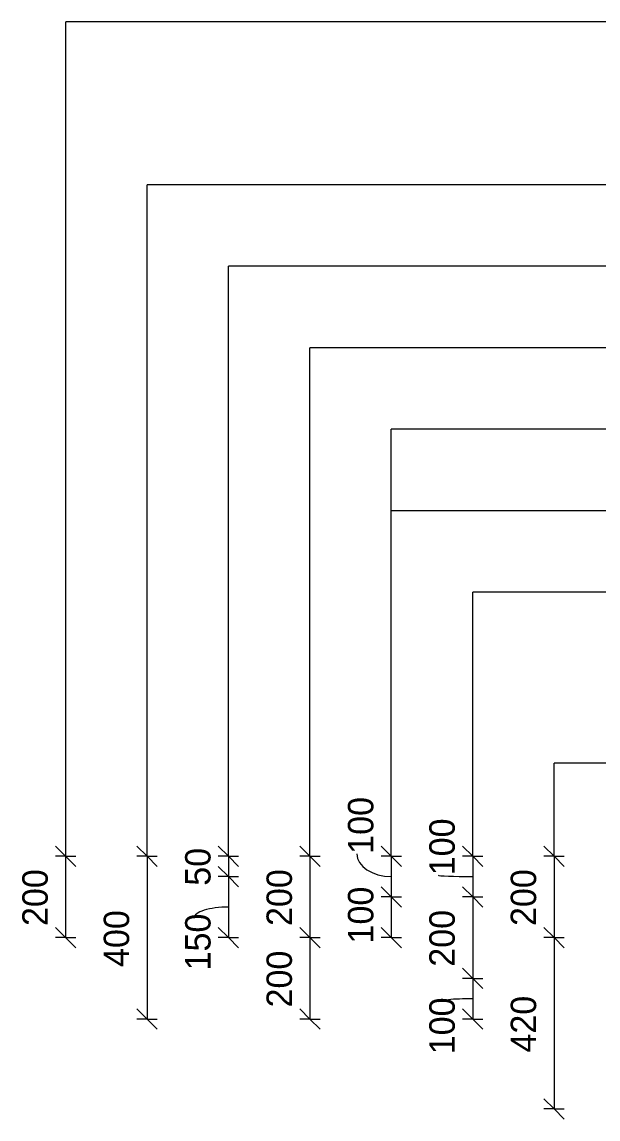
# Model space of a CAD drawing. Header units: millimetres. Extents: x -7945 to 7565, y 1067 to 22619.
# Drawn here: x -7945 to -6529, y 19819 to 22513 of the extents above; entities that cross this region are included whole.
import ezdxf

# ---------------------------------------------------------------- set-up
doc = ezdxf.new("R2010")
doc.units = ezdxf.units.MM
for name, color, linetype, lineweight in [('A-ANNO-DIMS', 211, 'Continuous', 9), ('A-ANNO-DIMS-25', 211, 'Continuous', 9), ('A-DETL-MBND', 5, 'Continuous', 18)]:
    doc.layers.add(name, color=color, linetype=linetype, lineweight=lineweight)
doc.styles.add('Nirmala UI Semilight', font='NirmalaS.ttf', dxfattribs={"height": 62.5})
doc.dimstyles.new('Arrow_Filled_-_2_5_NI_UI', dxfattribs={"dimscale": 304.8, "dimtxt": 65.460247, "dimasz": 0.164042, "dimexe": 0.082021, "dimexo": 0.0625, "dimgap": 0.082021, "dimtad": 1, "dimdec": 4, "dimzin": 0, "dimdsep": 46, "dimtxsty": 'Nirmala UI Semilight', "dimblk1": 'OBLIQUE', "dimblk2": 'OBLIQUE', "dimsah": 1, "dimcen": 0.09, "dimazin": 0, "dimtfac": 1, "dimtdec": 4, "dimtix": 1, "dimtmove": 0, "dimatfit": 3, "dimfxl": 0.082021, "dimfxlon": 1, "dimtvp": 1, "dimtolj": 1, "dimtzin": 0, "dimarcsym": 2})
doc.dimstyles.new('Arrow_Filled_-_2_5_NI_UI_1', dxfattribs={"dimscale": 304.8, "dimtxt": 65.460247, "dimasz": 0.164042, "dimexe": 0.082021, "dimexo": 0.0625, "dimgap": 0.082021, "dimtad": 1, "dimdec": 4, "dimzin": 0, "dimdsep": 46, "dimtxsty": 'Nirmala UI Semilight', "dimblk1": 'OBLIQUE', "dimblk2": 'OBLIQUE', "dimsah": 1, "dimcen": 0.09, "dimazin": 0, "dimtfac": 1, "dimtdec": 4, "dimtix": 1, "dimtmove": 1, "dimatfit": 3, "dimfxl": 0.082021, "dimfxlon": 1, "dimtvp": 1, "dimtolj": 1, "dimtzin": 0, "dimarcsym": 2})

# ---------------------------------------------------------------- blocks, each defined once
blk = doc.blocks.new('DIMBLOCK19-Elevation Top')
at = {"layer": 'A-ANNO-DIMS-25'}
for p, q in [((-6637.1, 20464.6), (-6662.1, 20489.6)), ((-6637.1, 20464.6), (-6662.1, 20464.6)), ((-6637.1, 20464.6), (-6637.1, 20264.6)), ((-6637.1, 20464.6), (-6612.1, 20439.6)), ((-6637.1, 20464.6), (-6612.1, 20464.6)), ((-6637.1, 20264.6), (-6662.1, 20289.6)), ((-6637.1, 20264.6), (-6662.1, 20264.6)), ((-6637.1, 20264.6), (-6612.1, 20239.6)), ((-6637.1, 20264.6), (-6612.1, 20264.6))]:
    blk.add_line(p, q, dxfattribs=at)
at = {"layer": 'A-ANNO-DIMS-25', "color": 0, "insert": (-6743.6, 20293.2), "char_height": 62.5, "width": 171.387, "attachment_point": 1, "rotation": 90, "line_spacing_factor": 1.142579, "style": 'Nirmala UI Semilight'}
blk.add_mtext('200', dxfattribs=at)
blk = doc.blocks.new('_Oblique')
at = {"color": 0, "linetype": 'ByBlock', "lineweight": -2}
blk.add_line((-0.5, -0.5), (0.5, 0.5), dxfattribs=at)
blk = doc.blocks.new('DIMBLOCK20-Elevation Top')
at = {"layer": 'A-ANNO-DIMS-25'}
for p, q in [((-6637.1, 20264.6), (-6662.1, 20289.6)), ((-6637.1, 20264.6), (-6662.1, 20264.6)), ((-6637.1, 20264.6), (-6637.1, 19844.2)), ((-6637.1, 20264.6), (-6612.1, 20239.6)), ((-6637.1, 20264.6), (-6612.1, 20264.6)), ((-6637.1, 19844.2), (-6662.1, 19869.2)), ((-6637.1, 19844.2), (-6662.1, 19844.2)), ((-6637.1, 19844.2), (-6612.1, 19819.2)), ((-6637.1, 19844.2), (-6612.1, 19844.2))]:
    blk.add_line(p, q, dxfattribs=at)
at = {"layer": 'A-ANNO-DIMS-25', "color": 0, "insert": (-6743.6, 19982.4), "char_height": 62.5, "width": 172.815, "attachment_point": 1, "rotation": 90, "line_spacing_factor": 1.142579, "style": 'Nirmala UI Semilight'}
blk.add_mtext('420', dxfattribs=at)
blk = doc.blocks.new('DIMBLOCK21-Elevation Top')
at = {"layer": 'A-ANNO-DIMS-25'}
for p, q in [((-6837.1, 20464.6), (-6862.1, 20489.6)), ((-6837.1, 20464.6), (-6862.1, 20464.6)), ((-6837.1, 20464.6), (-6837.1, 20364.6)), ((-6837.1, 20464.6), (-6812.1, 20439.6)), ((-6837.1, 20464.6), (-6812.1, 20464.6)), ((-6837.1, 20364.6), (-6862.1, 20389.6)), ((-6837.1, 20364.6), (-6862.1, 20364.6)), ((-6837.1, 20364.6), (-6812.1, 20339.6)), ((-6837.1, 20364.6), (-6812.1, 20364.6))]:
    blk.add_line(p, q, dxfattribs=at)
blk.add_ellipse((-6837.1, 20417.8), major_axis=(84.5, 0), ratio=0.037645, start_param=3.141593, end_param=4.712389, dxfattribs=at)
at = {"layer": 'A-ANNO-DIMS-25', "color": 0, "insert": (-6943.6, 20417.8), "char_height": 62.5, "width": 154.248, "attachment_point": 1, "rotation": 90, "line_spacing_factor": 1.142579, "style": 'Nirmala UI Semilight'}
blk.add_mtext('100', dxfattribs=at)
blk = doc.blocks.new('DIMBLOCK22-Elevation Top')
at = {"layer": 'A-ANNO-DIMS-25'}
for p, q in [((-6837.1, 20364.6), (-6862.1, 20389.6)), ((-6837.1, 20364.6), (-6862.1, 20364.6)), ((-6837.1, 20364.6), (-6837.1, 20164.6)), ((-6837.1, 20364.6), (-6812.1, 20339.6)), ((-6837.1, 20364.6), (-6812.1, 20364.6)), ((-6837.1, 20164.6), (-6862.1, 20189.6)), ((-6837.1, 20164.6), (-6862.1, 20164.6)), ((-6837.1, 20164.6), (-6812.1, 20139.6)), ((-6837.1, 20164.6), (-6812.1, 20164.6))]:
    blk.add_line(p, q, dxfattribs=at)
at = {"layer": 'A-ANNO-DIMS-25', "color": 0, "insert": (-6943.6, 20193.2), "char_height": 62.5, "width": 171.387, "attachment_point": 1, "rotation": 90, "line_spacing_factor": 1.142579, "style": 'Nirmala UI Semilight'}
blk.add_mtext('200', dxfattribs=at)
blk = doc.blocks.new('DIMBLOCK23-Elevation Top')
at = {"layer": 'A-ANNO-DIMS-25'}
for p, q in [((-6837.1, 20164.6), (-6862.1, 20189.6)), ((-6837.1, 20164.6), (-6862.1, 20164.6)), ((-6837.1, 20164.6), (-6837.1, 20064.6)), ((-6837.1, 20164.6), (-6812.1, 20139.6)), ((-6837.1, 20164.6), (-6812.1, 20164.6)), ((-6837.1, 20064.6), (-6862.1, 20089.6)), ((-6837.1, 20064.6), (-6862.1, 20064.6)), ((-6837.1, 20064.6), (-6812.1, 20039.6)), ((-6837.1, 20064.6), (-6812.1, 20064.6))]:
    blk.add_line(p, q, dxfattribs=at)
blk.add_ellipse((-6837.1, 20106.8), major_axis=(84.5, 0), ratio=0.09141, start_param=1.570796, end_param=3.141593, dxfattribs=at)
at = {"layer": 'A-ANNO-DIMS-25', "color": 0, "insert": (-6943.6, 19978.3), "char_height": 62.5, "width": 154.248, "attachment_point": 1, "rotation": 90, "line_spacing_factor": 1.142579, "style": 'Nirmala UI Semilight'}
blk.add_mtext('100', dxfattribs=at)
blk = doc.blocks.new('DIMBLOCK28-Elevation Top')
at = {"layer": 'A-ANNO-DIMS-25'}
for p, q in [((-7037.1, 20464.6), (-7062.1, 20489.6)), ((-7037.1, 20464.6), (-7062.1, 20464.6)), ((-7037.1, 20464.6), (-7037.1, 20364.6)), ((-7037.1, 20464.6), (-7012.1, 20439.6)), ((-7037.1, 20464.6), (-7012.1, 20464.6)), ((-7037.1, 20364.6), (-7062.1, 20389.6)), ((-7037.1, 20364.6), (-7062.1, 20364.6)), ((-7037.1, 20364.6), (-7012.1, 20339.6)), ((-7037.1, 20364.6), (-7012.1, 20364.6))]:
    blk.add_line(p, q, dxfattribs=at)
blk.add_ellipse((-7037.1, 20470.5), major_axis=(84.5, 0), ratio=0.661287, start_param=3.141593, end_param=4.712389, dxfattribs=at)
at = {"layer": 'A-ANNO-DIMS-25', "color": 0, "insert": (-7143.6, 20470.5), "char_height": 62.5, "width": 154.248, "attachment_point": 1, "rotation": 90, "line_spacing_factor": 1.142579, "style": 'Nirmala UI Semilight'}
blk.add_mtext('100', dxfattribs=at)
blk = doc.blocks.new('DIMBLOCK29-Elevation Top')
at = {"layer": 'A-ANNO-DIMS-25'}
for p, q in [((-7037.1, 20364.6), (-7062.1, 20389.6)), ((-7037.1, 20364.6), (-7062.1, 20364.6)), ((-7037.1, 20364.6), (-7037.1, 20264.6)), ((-7037.1, 20364.6), (-7012.1, 20339.6)), ((-7037.1, 20364.6), (-7012.1, 20364.6)), ((-7037.1, 20264.6), (-7062.1, 20289.6)), ((-7037.1, 20264.6), (-7062.1, 20264.6)), ((-7037.1, 20264.6), (-7012.1, 20239.6)), ((-7037.1, 20264.6), (-7012.1, 20264.6))]:
    blk.add_line(p, q, dxfattribs=at)
at = {"layer": 'A-ANNO-DIMS-25', "color": 0, "insert": (-7143.6, 20250.3), "char_height": 62.5, "width": 154.248, "attachment_point": 1, "rotation": 90, "line_spacing_factor": 1.142579, "style": 'Nirmala UI Semilight'}
blk.add_mtext('100', dxfattribs=at)
blk = doc.blocks.new('DIMBLOCK30-Elevation Top')
at = {"layer": 'A-ANNO-DIMS-25'}
for p, q in [((-7237.1, 20464.6), (-7262.1, 20489.6)), ((-7237.1, 20464.6), (-7262.1, 20464.6)), ((-7237.1, 20464.6), (-7237.1, 20264.6)), ((-7237.1, 20464.6), (-7212.1, 20439.6)), ((-7237.1, 20464.6), (-7212.1, 20464.6)), ((-7237.1, 20264.6), (-7262.1, 20289.6)), ((-7237.1, 20264.6), (-7262.1, 20264.6)), ((-7237.1, 20264.6), (-7212.1, 20239.6)), ((-7237.1, 20264.6), (-7212.1, 20264.6))]:
    blk.add_line(p, q, dxfattribs=at)
at = {"layer": 'A-ANNO-DIMS-25', "color": 0, "insert": (-7343.6, 20293.2), "char_height": 62.5, "width": 171.387, "attachment_point": 1, "rotation": 90, "line_spacing_factor": 1.142579, "style": 'Nirmala UI Semilight'}
blk.add_mtext('200', dxfattribs=at)
blk = doc.blocks.new('DIMBLOCK31-Elevation Top')
at = {"layer": 'A-ANNO-DIMS-25'}
for p, q in [((-7237.1, 20264.6), (-7262.1, 20289.6)), ((-7237.1, 20264.6), (-7262.1, 20264.6)), ((-7237.1, 20264.6), (-7237.1, 20064.6)), ((-7237.1, 20264.6), (-7212.1, 20239.6)), ((-7237.1, 20264.6), (-7212.1, 20264.6)), ((-7237.1, 20064.6), (-7262.1, 20089.6)), ((-7237.1, 20064.6), (-7262.1, 20064.6)), ((-7237.1, 20064.6), (-7212.1, 20039.6)), ((-7237.1, 20064.6), (-7212.1, 20064.6))]:
    blk.add_line(p, q, dxfattribs=at)
at = {"layer": 'A-ANNO-DIMS-25', "color": 0, "insert": (-7343.6, 20093.2), "char_height": 62.5, "width": 171.387, "attachment_point": 1, "rotation": 90, "line_spacing_factor": 1.142579, "style": 'Nirmala UI Semilight'}
blk.add_mtext('200', dxfattribs=at)
blk = doc.blocks.new('DIMBLOCK32-Elevation Top')
at = {"layer": 'A-ANNO-DIMS-25'}
for p, q in [((-7437.1, 20464.6), (-7462.1, 20489.6)), ((-7437.1, 20464.6), (-7462.1, 20464.6)), ((-7437.1, 20464.6), (-7437.1, 20414.6)), ((-7437.1, 20464.6), (-7412.1, 20439.6)), ((-7437.1, 20464.6), (-7412.1, 20464.6)), ((-7437.1, 20414.6), (-7462.1, 20439.6)), ((-7437.1, 20414.6), (-7462.1, 20414.6)), ((-7437.1, 20414.6), (-7412.1, 20389.6)), ((-7437.1, 20414.6), (-7412.1, 20414.6))]:
    blk.add_line(p, q, dxfattribs=at)
at = {"layer": 'A-ANNO-DIMS-25', "color": 0, "insert": (-7543.6, 20392), "char_height": 62.5, "width": 114.258, "attachment_point": 1, "rotation": 90, "line_spacing_factor": 1.142579, "style": 'Nirmala UI Semilight'}
blk.add_mtext('50', dxfattribs=at)
blk = doc.blocks.new('DIMBLOCK33-Elevation Top')
at = {"layer": 'A-ANNO-DIMS-25'}
for p, q in [((-7437.1, 20414.6), (-7462.1, 20439.6)), ((-7437.1, 20414.6), (-7462.1, 20414.6)), ((-7437.1, 20414.6), (-7437.1, 20264.6)), ((-7437.1, 20414.6), (-7412.1, 20389.6)), ((-7437.1, 20414.6), (-7412.1, 20414.6)), ((-7437.1, 20264.6), (-7462.1, 20289.6)), ((-7437.1, 20264.6), (-7462.1, 20264.6)), ((-7437.1, 20264.6), (-7412.1, 20239.6)), ((-7437.1, 20264.6), (-7412.1, 20264.6))]:
    blk.add_line(p, q, dxfattribs=at)
blk.add_ellipse((-7437.1, 20312.7), major_axis=(84.5, 0), ratio=0.318538, start_param=1.570796, end_param=3.141593, dxfattribs=at)
at = {"layer": 'A-ANNO-DIMS-25', "color": 0, "insert": (-7543.6, 20184.1), "char_height": 62.5, "width": 154.248, "attachment_point": 1, "rotation": 90, "line_spacing_factor": 1.142579, "style": 'Nirmala UI Semilight'}
blk.add_mtext('150', dxfattribs=at)
blk = doc.blocks.new('DIMBLOCK34-Elevation Top')
at = {"layer": 'A-ANNO-DIMS-25'}
for p, q in [((-7637.1, 20464.6), (-7662.1, 20489.6)), ((-7637.1, 20464.6), (-7662.1, 20464.6)), ((-7637.1, 20464.6), (-7637.1, 20064.6)), ((-7637.1, 20464.6), (-7612.1, 20439.6)), ((-7637.1, 20464.6), (-7612.1, 20464.6)), ((-7637.1, 20064.6), (-7662.1, 20089.6)), ((-7637.1, 20064.6), (-7662.1, 20064.6)), ((-7637.1, 20064.6), (-7612.1, 20039.6)), ((-7637.1, 20064.6), (-7612.1, 20064.6))]:
    blk.add_line(p, q, dxfattribs=at)
at = {"layer": 'A-ANNO-DIMS-25', "color": 0, "insert": (-7743.6, 20192.6), "char_height": 62.5, "width": 172.815, "attachment_point": 1, "rotation": 90, "line_spacing_factor": 1.142579, "style": 'Nirmala UI Semilight'}
blk.add_mtext('400', dxfattribs=at)
blk = doc.blocks.new('DIMBLOCK38-Elevation Top')
at = {"layer": 'A-ANNO-DIMS-25'}
for p, q in [((-7837.1, 20464.6), (-7862.1, 20489.6)), ((-7837.1, 20464.6), (-7862.1, 20464.6)), ((-7837.1, 20464.6), (-7837.1, 20264.6)), ((-7837.1, 20464.6), (-7812.1, 20439.6)), ((-7837.1, 20464.6), (-7812.1, 20464.6)), ((-7837.1, 20264.6), (-7862.1, 20289.6)), ((-7837.1, 20264.6), (-7862.1, 20264.6)), ((-7837.1, 20264.6), (-7812.1, 20239.6)), ((-7837.1, 20264.6), (-7812.1, 20264.6))]:
    blk.add_line(p, q, dxfattribs=at)
at = {"layer": 'A-ANNO-DIMS-25', "color": 0, "insert": (-7943.6, 20293.2), "char_height": 62.5, "width": 171.387, "attachment_point": 1, "rotation": 90, "line_spacing_factor": 1.142579, "style": 'Nirmala UI Semilight'}
blk.add_mtext('200', dxfattribs=at)

msp = doc.modelspace()

# ---------------------------------------------------------------- linework, layer by layer
at = {"layer": 'A-DETL-MBND'}
for p, q in [((-7837.06182, 20464.5695), (-7837.06182, 22512.78852)), ((-6463.80383, 22512.78852), (-7837.06182, 22512.78852)), ((-7637.06182, 20464.5695), (-7637.06182, 22112.78852)), ((-6463.80383, 22112.78852), (-7637.06182, 22112.78852)), ((-7437.06182, 20464.5695), (-7437.06182, 21912.78852)), ((-6463.80383, 21912.78852), (-7437.06182, 21912.78852)), ((-7237.06182, 20464.5695), (-7237.06182, 21712.78852)), ((-6463.80383, 21712.78852), (-7237.06182, 21712.78852)), ((-7037.06182, 20464.5695), (-7037.06182, 21512.78852)), ((-6463.80383, 21512.78852), (-7037.06182, 21512.78852)), ((-6463.80383, 21312.78852), (-7037.06182, 21312.78852)), ((-6837.06182, 20464.5695), (-6837.06182, 21112.78852)), ((-6463.80383, 21112.78852), (-6837.06182, 21112.78852)), ((-6637.06182, 20464.5695), (-6637.06182, 20692.82148)), ((-6463.80383, 20692.82148), (-6637.06182, 20692.82148))]:
    msp.add_line(p, q, dxfattribs=at)

# ---------------------------------------------------------------- dimensions: what is measured, and where the dimension line sits
at = {"layer": 'A-ANNO-DIMS'}
for base, p1, p2, override, picture, middle in [((-7037.06182, 20364.5695), (-7012.06182, 20464.5695), (-7012.06182, 20364.5695), {"dimpost": '<>', "dimfxl": 100}, 'DIMBLOCK28-Elevation Top', (-7101.93813, 20547.5785)), ((-6837.06182, 20364.5695), (-6812.06182, 20464.5695), (-6812.06182, 20364.5695), {"dimpost": '<>', "dimfxl": 100}, 'DIMBLOCK21-Elevation Top', (-6901.93813, 20494.87489)), ((-7437.06182, 20264.5695), (-7412.06182, 20414.5695), (-7412.06182, 20264.5695), {"dimpost": '<>', "dimfxl": 150}, 'DIMBLOCK33-Elevation Top', (-7501.93813, 20261.234)), ((-6837.06182, 20064.5695), (-6812.06182, 20164.5695), (-6812.06182, 20064.5695), {"dimpost": '<>', "dimfxl": 100}, 'DIMBLOCK23-Elevation Top', (-6901.93813, 20055.42842))]:
    dim = msp.add_linear_dim(base=base, p1=p1, p2=p2, angle=90, dimstyle='Arrow_Filled_-_2_5_NI_UI_1', override=override, dxfattribs=at)
    dim.commit()
    dim.dimension.update_dxf_attribs({"geometry": picture, "text_midpoint": middle, "dimtype": 160, "text_rotation": 90})
for base, p1, p2, override, picture, middle in [((-7437.06182, 20414.5695), (-7412.06182, 20464.5695), (-7412.06182, 20414.5695), {"dimpost": '<>', "dimfxl": 50}, 'DIMBLOCK32-Elevation Top', (-7494.35784, 20439.5695)), ((-7837.06182, 20264.5695), (-7812.06182, 20464.5695), (-7812.06182, 20264.5695), {"dimpost": '<>', "dimfxl": 200}, 'DIMBLOCK38-Elevation Top', (-7894.35784, 20364.5695)), ((-7637.06182, 20064.5695), (-7612.06182, 20464.5695), (-7612.06182, 20064.5695), {"dimpost": '<>', "dimfxl": 400}, 'DIMBLOCK34-Elevation Top', (-7694.35784, 20264.5695)), ((-7237.06182, 20264.5695), (-7212.06182, 20464.5695), (-7212.06182, 20264.5695), {"dimpost": '<>', "dimfxl": 200}, 'DIMBLOCK30-Elevation Top', (-7294.35784, 20364.5695)), ((-6637.06182, 20264.5695), (-6612.06182, 20464.5695), (-6612.06182, 20264.5695), {"dimpost": '<>', "dimfxl": 200}, 'DIMBLOCK19-Elevation Top', (-6694.35784, 20364.5695)), ((-7037.06182, 20264.5695), (-7012.06182, 20364.5695), (-7012.06182, 20264.5695), {"dimpost": '<>', "dimfxl": 100}, 'DIMBLOCK29-Elevation Top', (-7094.53218, 20314.5695)), ((-6837.06182, 20164.5695), (-6812.06182, 20364.5695), (-6812.06182, 20164.5695), {"dimpost": '<>', "dimfxl": 200}, 'DIMBLOCK22-Elevation Top', (-6894.35784, 20264.5695)), ((-7237.06182, 20064.5695), (-7212.06182, 20264.5695), (-7212.06182, 20064.5695), {"dimpost": '<>', "dimfxl": 200}, 'DIMBLOCK31-Elevation Top', (-7294.35784, 20164.5695)), ((-6637.06182, 19844.21292), (-6612.06182, 20264.5695), (-6612.06182, 19844.21292), {"dimpost": '<>', "dimfxl": 420.356574}, 'DIMBLOCK20-Elevation Top', (-6694.35784, 20054.39121))]:
    dim = msp.add_linear_dim(base=base, p1=p1, p2=p2, angle=90, dimstyle='Arrow_Filled_-_2_5_NI_UI', override=override, dxfattribs=at)
    dim.commit()
    dim.dimension.update_dxf_attribs({"geometry": picture, "text_midpoint": middle})

doc.saveas('drawing.dxf')
